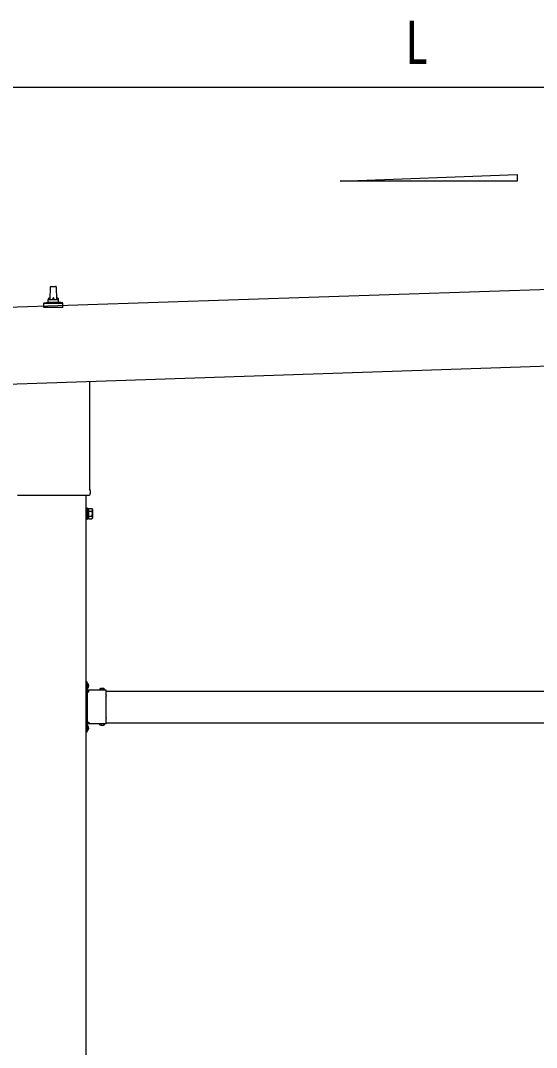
# Model space of a CAD drawing. Units: millimetres, scale not verified. Extents: x -10512 to 10512, y -7425 to 7425.
# Drawn here: x -1870 to -890, y -2861 to -914 of the extents above; entities that cross this region are included whole.
import ezdxf
from ezdxf.enums import TextEntityAlignment as Align

# ---------------------------------------------------------------- set-up
doc = ezdxf.new("R2010")
doc.units = ezdxf.units.MM
doc.header["$LTSCALE"] = 30
for name, color, linetype in [('0-4_YKK_13', 4, 'Continuous'), ('0-5_YKK_A1', 4, 'Continuous'), ('0-6_YKK_D', 6, 'Continuous')]:
    doc.layers.add(name, color=color, linetype=linetype)
doc.styles.add('ＭＳ ゴシック', font='')
doc.styles.get('ＭＳ ゴシック').set_extended_font_data('MS Gothic')

msp = doc.modelspace()

# ---------------------------------------------------------------- linework, layer by layer
at = {"layer": '0-4_YKK_13'}
for p, q in [((-1813.45, -1442.57), (-1812.72, -1419.05)), ((-1811.72, -1418.07), (-1803.18, -1418.07)), ((-1802.18, -1419.05), (-1801.45, -1442.57)), ((-1825.7, -1458.07), (-1825.7, -1450.36)), ((-1789.2, -1458.07), (-1825.7, -1458.07)), ((-1825.32, -1449.57), (-1789.58, -1449.57)), ((-1824.94, -1449.39), (-1818.21, -1447.76)), ((-1817.83, -1447.57), (-1797.07, -1447.57)), ((-1817.45, -1446.79), (-1817.45, -1442.57)), ((-1816.45, -1442.57), (-1798.45, -1442.57)), ((-1797.45, -1446.79), (-1797.45, -1442.57)), ((-1789.96, -1449.39), (-1796.69, -1447.76)), ((-1789.2, -1458.07), (-1789.2, -1450.36)), ((-1739.15, -1597.93), (-1739.15, -1802.06)), ((-1737.45, -1805.33), (-1737.45, -1810.83)), ((-1739.51, -1814.33), (-1875.39, -1814.33)), ((-1740.45, -1843.93), (-1734.21, -1843.93)), ((-1733.45, -1840.33), (-1734.21, -1839.02)), ((-1733.45, -1840.33), (-1733.45, -1857.33)), ((-1742.95, -1858.03), (-1740.45, -1858.03)), ((-1740.45, -1853.74), (-1734.21, -1853.74)), ((-1740.45, -1858.65), (-1734.21, -1858.65)), ((-1733.45, -1857.33), (-1734.21, -1858.65)), ((-1743.35, -2168), (-1744.95, -2168)), ((-1744.95, -2172.5), (-1743.35, -2172.5)), ((-1743.35, -2173.5), (-1744.95, -2173.5)), ((-1739.25, -2175.5), (-1744.95, -2175.5)), ((-1743.35, -2177.5), (-1744.95, -2177.5)), ((-1744.95, -2178.5), (-1743.35, -2178.5)), ((-1743.35, -2184.96), (-1743.35, -2168)), ((-1743.35, -2171.47), (-1743.35, -2179.54)), ((-1743.35, -2174.37), (-1740.69, -2173.05)), ((-1743.35, -2176.63), (-1740.69, -2177.95)), ((-1742.49, -2170.77), (-1742.65, -2170.77)), ((-1742.49, -2180.24), (-1742.65, -2180.24)), ((-1716.08, -2183.4), (-1717.4, -2180.74)), ((-1713.83, -2183.4), (-1712.5, -2180.74)), ((-1706.95, -2183.4), (-1743.35, -2183.4)), ((-1742.95, -2185), (-1739.95, -2185)), ((-1742.95, -2193.79), (-1742.95, -2187)), ((-1742.95, -2235.79), (-1742.95, -2195.21)), ((-1719.69, -2182.54), (-1719.69, -2182.7)), ((-1710.92, -2183.4), (-1718.99, -2183.4)), ((-1710.22, -2182.54), (-1710.22, -2182.7)), ((-1706.95, -2193.79), (-1706.95, -2183.4)), ((-1706.95, -2235.79), (-1706.95, -2195.21)), ((-1742.95, -2244), (-1742.95, -2237.21)), ((-1706.95, -2247.6), (-1706.95, -2237.21)), ((-1743.35, -2253.5), (-1744.95, -2253.5)), ((-1743.35, -2257.5), (-1744.95, -2257.5)), ((-1743.35, -2263), (-1743.35, -2246.04)), ((-1706.95, -2247.6), (-1743.35, -2247.6)), ((-1743.35, -2251.47), (-1743.35, -2259.54)), ((-1743.35, -2254.37), (-1740.69, -2253.05)), ((-1743.35, -2256.63), (-1740.69, -2257.95)), ((-1739.95, -2246), (-1742.95, -2246)), ((-1742.49, -2250.77), (-1742.65, -2250.77)), ((-1719.69, -2248.46), (-1719.69, -2248.3)), ((-1710.92, -2247.6), (-1718.99, -2247.6)), ((-1716.08, -2247.6), (-1717.4, -2250.26)), ((-1713.83, -2247.6), (-1712.5, -2250.26)), ((-1710.22, -2248.46), (-1710.22, -2248.3)), ((-1743.35, -2263), (-1744.95, -2263)), ((-1742.49, -2260.24), (-1742.65, -2260.24))]:
    msp.add_line(p, q, dxfattribs=at)
msp.add_lwpolyline([(-1742.95, -1859.33), (-1742.95, -1838.33), (-1744.95, -1838.33), (-1744.95, -1859.33)], close=True, dxfattribs=at)
for points in [[(-1740.45, -1858.03), (-1740.45, -1839.63), (-1742.95, -1839.63)], [(-1740.45, -1858.65), (-1740.45, -1839.02), (-1734.21, -1839.02)], [(-1744.95, -2183), (-1744.95, -2177), (-1744.95, -2174), (-1744.95, -2168)], [(-1742.95, -2187), (-1739.95, -2187), (-1739.95, -2183.4)], [(-1744.95, -2263), (-1744.95, -2257), (-1744.95, -2254), (-1744.95, -2248)], [(-1742.95, -2244), (-1739.95, -2244), (-1739.95, -2247.6)]]:
    msp.add_lwpolyline(points, dxfattribs=at)
for centre, radius, start, end in [((-1811.72, -1419.07), 1, 90, 178.60509), ((-1803.18, -1419.07), 1, 1.39491, 90), ((-1813.37, -1443.21), 4.13, 90, 171.17633), ((-1804.12, -1442.57), 4.83, 133.60282, 180), ((-1810.78, -1442.57), 4.83, 0, 46.39718), ((-1801.54, -1443.21), 4.13, 8.82367, 90), ((-1824.7, -1450.36), 1, 103.62699, 180), ((-1818.45, -1446.79), 1, 283.62699, 0), ((-1816.45, -1443.57), 1, 90, 180), ((-1798.45, -1443.57), 1, 0, 90), ((-1796.45, -1446.79), 1, 180, 256.37301), ((-1790.2, -1450.36), 1, 0, 76.37301), ((-1741.45, -1805.33), 4, 0, 54.90037), ((-1741.45, -1810.83), 4, 345.52249, 0), ((-1741.45, -1810.83), 4, 298.95502, 345.52249), ((-1737.8, -1841.47), 4.34, 325.61575, 34.38425), ((-1749.69, -1848.83), 16.24, 342.41205, 17.58795), ((-1737.8, -1856.19), 4.34, 325.61575, 34.38425), ((-1742.65, -2171.47), 0.7, 90, 180), ((-1742.65, -2179.54), 0.7, 180, 270), ((-1742.49, -2171.63), 0.862, 39.12355, 90), ((-1742.49, -2179.37), 0.862, 270, 320.87645), ((-1747.25, -2175.5), 7, 0, 39.12355), ((-1747.25, -2175.5), 7, 320.87645, 0), ((-1714.95, -2187.3), 7, 90, 129.12355), ((-1714.95, -2187.3), 7, 50.87645, 90), ((-1742.95, -2183), 2, 180, 270), ((-1743.65, -2194.5), 1, 314.427, 45.573), ((-1718.99, -2182.7), 0.7, 180, 270), ((-1718.82, -2182.54), 0.862, 129.12355, 180), ((-1710.92, -2182.7), 0.7, 270, 0), ((-1711.08, -2182.54), 0.862, 0, 50.87645), ((-1706.25, -2194.5), 1, 134.427, 225.573), ((-1743.65, -2236.5), 1, 314.427, 45.573), ((-1706.25, -2236.5), 1, 134.427, 225.573), ((-1742.95, -2248), 2, 90, 180), ((-1742.65, -2251.47), 0.7, 90, 180), ((-1742.49, -2251.63), 0.862, 39.12355, 90), ((-1747.25, -2255.5), 7, 0, 39.12355), ((-1747.25, -2255.5), 7, 320.87645, 0), ((-1718.99, -2248.3), 0.7, 90, 180), ((-1718.82, -2248.46), 0.862, 180, 230.87645), ((-1714.95, -2243.7), 7, 230.87645, 270), ((-1714.95, -2243.7), 7, 270, 309.12355), ((-1710.92, -2248.3), 0.7, 0, 90), ((-1711.08, -2248.46), 0.862, 309.12355, 0), ((-1742.65, -2259.54), 0.7, 180, 270), ((-1742.49, -2259.37), 0.862, 270, 320.87645)]:
    msp.add_arc(centre, radius, start, end, dxfattribs=at)
at = {"layer": '0-5_YKK_A1'}
for p, q in [((-1262.77, -1218.31), (-926.77, -1205.9)), ((-926.77, -1205.9), (-926.77, -1218.31)), ((-926.77, -1218.31), (-1262.77, -1218.31)), ((1583.39, -1342.13), (-3808.68, -1521.84)), ((-3803.85, -1666.76), (1588.22, -1487.02)), ((-1744.95, -4658.5), (-1744.95, -1814.33)), ((-1706.95, -2185.5), (-507.95, -2185.5)), ((-1739.95, -2245.5), (-1744.45, -2245.5)), ((-1706.95, -2245.5), (-507.95, -2245.5))]:
    msp.add_line(p, q, dxfattribs=at)
msp.add_lwpolyline([(-1739.95, -2185.5), (-1744.45, -2185.5), (-1744.45, -2245.5)], dxfattribs=at)
at = {"layer": '0-6_YKK_D'}
msp.add_line((1480.7, -1041.05), (-3701.15, -1041.05), dxfattribs=at)

# ---------------------------------------------------------------- texts
at = {"layer": '0-6_YKK_D', "style": 'ＭＳ ゴシック', "width": 0.8}
msp.add_text('L', height=82.48, dxfattribs=at).set_placement((-1140.22, -1021.05), align=Align.BOTTOM_LEFT)

doc.saveas('drawing.dxf')
